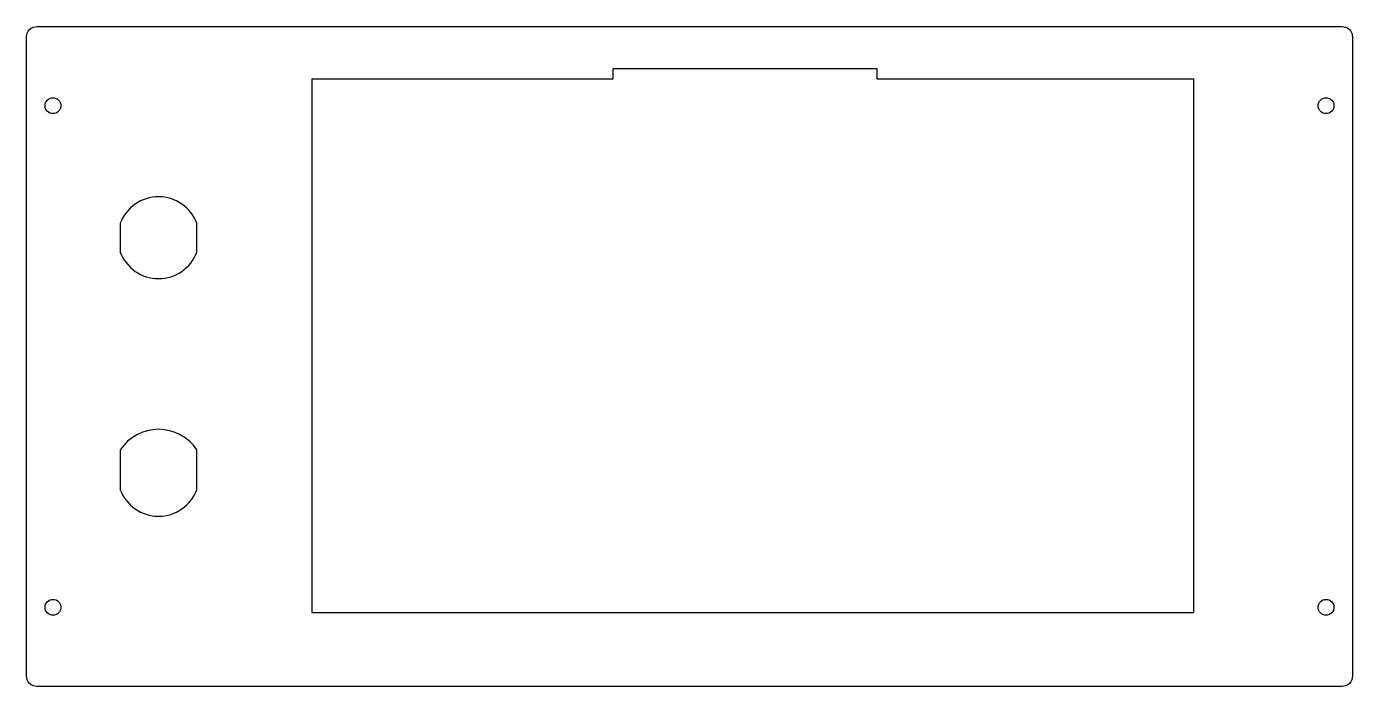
# Model space of a CAD drawing. Header units: millimetres. Extents: x 0 to 251, y -125 to 0.
import ezdxf

# ---------------------------------------------------------------- set-up
doc = ezdxf.new("R2010")
doc.units = ezdxf.units.MM
doc.layers.get('0').update_dxf_attribs({"linetype": 'CONTINUOUS'})

msp = doc.modelspace()

# ---------------------------------------------------------------- linework, layer by layer
for points in [[(2, 0), (249, 0, -0.414214), (251, -2), (251, -123, -0.414214), (249, -125), (2, -125, -0.414214), (0, -123), (0, -2, -0.414214)], [(17.74, -37.27), (17.74, -42.73, 0.691229), (32.24, -42.75), (32.24, -37.25, 0.691229)], [(32.24, -87.75), (32.24, -80.17, 0.53601), (17.74, -80.19), (17.74, -87.73, 0.691229)]]:
    msp.add_lwpolyline(points, format="xyb", close=True)
msp.add_lwpolyline([(54, -10), (54, -111), (221, -111), (221, -10), (161, -10), (161, -8), (111, -8), (111, -10)], close=True)
for centre in [(5, -15), (246, -15), (5, -110), (246, -110)]:
    msp.add_circle(centre, 1.5)

doc.saveas('drawing.dxf')
